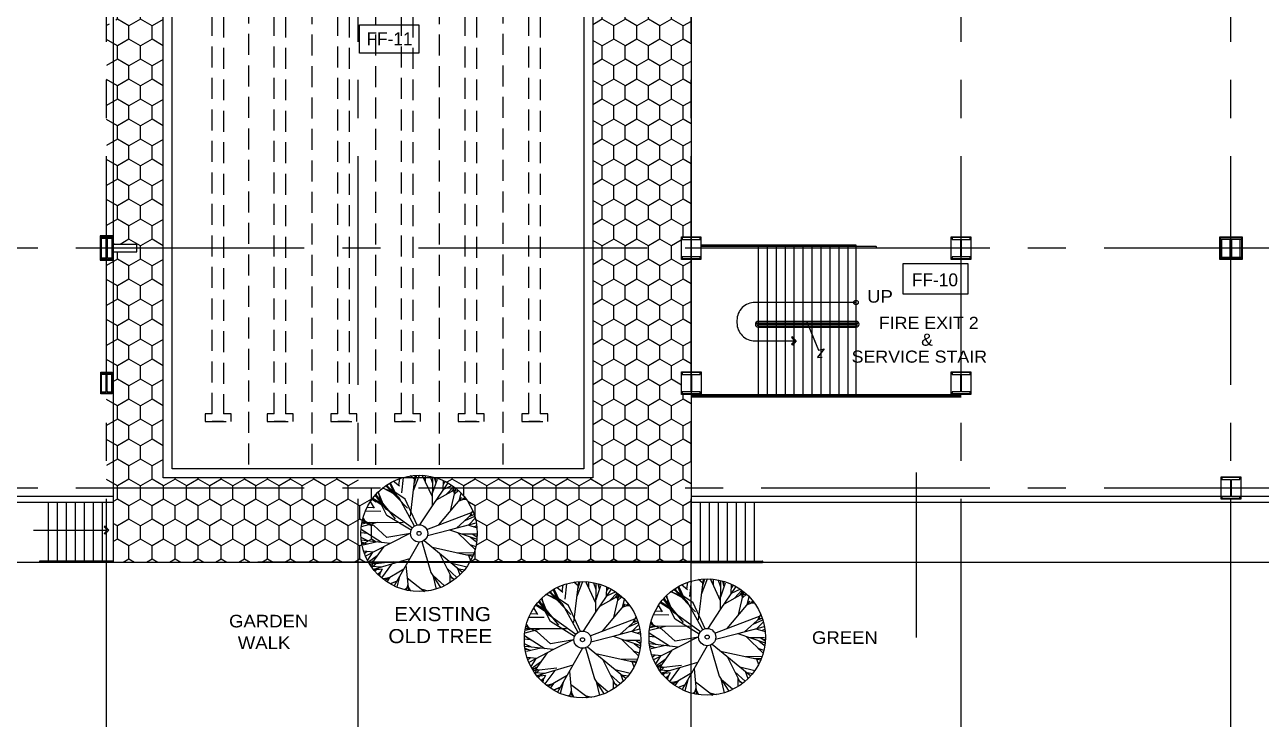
# Model space of a CAD drawing. Header units: millimetres. Extents: x 2148 to 2681, y 758 to 986.
# Drawn here: x 2310.84 to 2331.45, y 923.12 to 934.69 of the extents above; entities that cross this region are included whole.
import ezdxf

# ---------------------------------------------------------------- set-up
doc = ezdxf.new("R2010")
doc.units = ezdxf.units.MM
doc.linetypes.add('CENTER2', pattern=[28.575, 19.05, -3.175, 3.175, -3.175])
doc.linetypes.add('DASHED2', pattern=[0.375, 0.25, -0.125])
for name, color, linetype in [('cladding', 2, 'Continuous'), ('COL-EX', 2, 'Continuous'), ('COL-IN', 2, 'Continuous'), ('COLUMN', 7, 'Continuous'), ('D', 1, 'Continuous'), ('DR', 7, 'Continuous'), ('hacht', 8, 'Continuous'), ('HATCH', 8, 'Continuous'), ('S-COLS', 6, 'Continuous'), ('S_GRID LINES', 252, 'Continuous')]:
    doc.layers.add(name, color=color, linetype=linetype)
doc.styles.add('MMTX$0$ESMX$0$X-OPTA1D', font='x-opta1d')
pattern_1 = [(90, (-0.00158, 7e-13), (-0.1924741, 0.333375), [0.22225, -0.4445]), (210, (-0.00158, 7e-13), (-0.192474169, -0.33337496), [0.22225, -0.4445]), (150, (-0.00158, 7e-13), (-0.384948269, 4e-08), [-0.4445, 0.22225])]

# ---------------------------------------------------------------- blocks, each defined once
blk = doc.blocks.new('GF COLUMN')
at = {"layer": 'S-COLS', "ltscale": 0.5, "elevation": 0}
blk.add_lwpolyline([(44000, 15619), (43815, 15619), (43815, 15677), (43966, 15677, 0.414214), (43984, 15695), (43984, 16305, 0.414214), (43966, 16323), (43815, 16323), (43815, 16381), (44185, 16381), (44185, 16323), (44034, 16323, 0.414214), (44016, 16305), (44016, 15695, 0.414214), (44034, 15677), (44185, 15677), (44185, 15619), (44000, 15619)], format="xyb", dxfattribs=at)
at = {"layer": 'S-COLS', "ltscale": 0.5}
blk.add_lwpolyline([(44000, 11165), (43833, 11165), (43833, 11213), (43967, 11213, 0.414214), (43987, 11234), (43987, 11766, 0.414214), (43967, 11786), (43833, 11786), (43833, 11834), (44167, 11834), (44167, 11786), (44033, 11786, 0.414214), (44013, 11766), (44013, 11234, 0.414214), (44033, 11213), (44167, 11213), (44167, 11165), (44000, 11165)], format="xyb", dxfattribs=at)

msp = doc.modelspace()

# ---------------------------------------------------------------- hatches: boundary and pattern name
at = {"layer": 'hacht', "ltscale": 0.5}
h = msp.add_hatch(dxfattribs=at)
h.set_pattern_fill('HONEY', color=256, scale=0.07, angle=90, style=0)
h.set_pattern_definition(pattern_1)
h.paths.add_polyline_path([(2321.9462436, 938.7276861), (2321.9462548, 938.781811), (2321.7848891, 938.781811), (2321.7848891, 938.969311), (2320.3076914, 938.969311), (2320.3076914, 934.969311), (2321.7848891, 934.969311), (2321.7848891, 935.156811), (2321.9466782, 935.156811), (2321.9466782, 938.7276861)])
h.paths.add_polyline_path([(2321.9466782, 934.781811), (2321.7848891, 934.781811), (2321.7848891, 934.969311), (2320.3076914, 934.969311), (2320.3076914, 930.969311), (2321.7848891, 930.969311), (2321.7848891, 931.156811), (2321.9466782, 931.156811)])
h.paths.add_polyline_path([(2321.7877411, 928.906811), (2321.9466782, 928.906811), (2321.9466782, 930.781811), (2321.7848891, 930.781811), (2321.7848891, 930.969311), (2320.3076914, 930.969311), (2320.3076914, 927.1406196), (2317.6963938, 927.1406196, -0.0950615737), (2318.01935, 926.969311), (2321.9466782, 926.969311), (2321.9466782, 928.531811), (2321.7877411, 928.531811)])
h.paths.add_polyline_path([(2313.1459796, 930.969311), (2312.7045783, 930.969311), (2312.7045783, 930.9065485), (2312.3047879, 930.9065485), (2312.3047879, 930.766311), (2312.1999272, 930.766311), (2312.1999272, 928.8990336), (2312.2961519, 928.8990336), (2312.2961519, 928.5395156), (2312.1999272, 928.5395156), (2312.1999272, 926.969311), (2316.3973891, 926.969311), (2316.3973891, 927.1406196), (2313.1459796, 927.1406196)])
h.paths.add_polyline_path([(2313.1459796, 934.969311), (2312.7408104, 934.969311), (2312.7408104, 934.9065485), (2312.3559813, 934.9065485), (2312.3559813, 934.7033122), (2312.1999272, 934.7033122), (2312.1999272, 931.172311), (2312.3047879, 931.172311), (2312.3047879, 931.0320735), (2312.7045783, 931.0320735), (2312.7045783, 930.969311), (2313.1459796, 930.969311)])
h.paths.add_polyline_path([(2313.1459796, 938.969311), (2312.7025876, 938.969311), (2312.7025876, 938.9065485), (2312.3152972, 938.9065485), (2312.3152972, 938.7285285), (2312.1999272, 938.7285285), (2312.1999272, 935.2342802), (2312.3559813, 935.2342802), (2312.3559813, 935.0320735), (2312.7408104, 935.0320735), (2312.7408104, 934.969311), (2313.1459796, 934.969311)])
h = msp.add_hatch(dxfattribs=at)
h.set_pattern_fill('HONEY', color=256, scale=0.07, angle=90, style=0)
h.set_pattern_definition(pattern_1)
h.paths.add_polyline_path([(2321.1973891, 926.969311), (2318.0235327, 926.969311), (2318.0228699, 926.9664669, -0.2259507179), (2318.3815355, 926.2133063, -0.1318232747), (2318.2512392, 925.7276861), (2321.1973891, 925.7276861)])
h.paths.add_polyline_path([(2312.3134948, 926.969311), (2312.3134948, 925.7276861), (2316.5599978, 925.7276861), (2316.6973891, 925.8282168), (2316.6973891, 926.3044806), (2316.6548599, 926.3429052), (2316.5603627, 926.3884915), (2316.5340645, 926.3833876), (2316.5178701, 926.4089903), (2316.5513773, 926.3928261), (2316.6973891, 926.3926455), (2316.6973891, 926.969311)])
h = msp.add_hatch(dxfattribs=at)
h.set_pattern_fill('HONEY', color=256, scale=0.07, angle=90, style=0)
h.set_pattern_definition(pattern_1)
h.paths.add_polyline_path([(2321.9466782, 926.969311), (2321.1957223, 926.969311), (2321.1957223, 925.7276861), (2321.9466782, 925.7276861)])

# ---------------------------------------------------------------- linework, layer by layer
at = {"ltscale": 0.5}
for p, q in [((2325.0345744, 930.994311, 0), (2322.1114709, 930.994311, 0)), ((2325.0345744, 930.969311, 0), (2322.1114709, 930.969311, 0))]:
    msp.add_line(p, q, dxfattribs=at)
at = {"ltscale": 0.05}
for p, q in [((2326.4489709, 928.9655104, 0), (2326.4489709, 930.729311)), ((2321.9489709, 928.5296274, 0), (2326.4489709, 928.5296274, 0)), ((2321.9489709, 928.5046274, 0), (2326.4489709, 928.5046274, 0)), ((2321.9489709, 928.4921274, 0), (2326.4489709, 928.4921274, 0))]:
    msp.add_line(p, q, dxfattribs=at)
at = {"ltscale": 0.5, "elevation": 0}
for points in [[(2316.4172078, 934.6909333), (2317.4095826, 934.6909333), (2317.4095826, 934.2211983), (2316.4172078, 934.2211983)], [(2325.4812594, 930.7149415), (2326.56385, 930.7149415), (2326.56385, 930.2025033), (2325.4812594, 930.2025033)]]:
    msp.add_lwpolyline(points, close=True, dxfattribs=at)
at = {"ltscale": 0.5}
msp.add_arc((2325.0284897, 930.9824148, 0), 0.013362, 281.28127818, 62.91122443, dxfattribs=at)
at = {"layer": 'cladding', "elevation": 0}
for points in [[(2321.7864709, 931.156811), (2322.1114709, 931.156811), (2322.1114709, 930.781811), (2321.7864709, 930.781811)], [(2326.2864709, 931.156811), (2326.6114709, 931.156811), (2326.6114709, 930.781811), (2326.2864709, 930.781811)], [(2330.7614709, 931.156811), (2331.1364709, 931.156811), (2331.1364709, 930.781811), (2330.7614709, 930.781811)], [(2312.7061601, 931.0320735), (2312.3063697, 931.0320735), (2312.3063697, 930.9065485), (2312.7061601, 930.9065485)], [(2321.7893229, 928.906811), (2322.1143229, 928.906811), (2322.1143229, 928.531811), (2321.7893229, 928.531811)], [(2326.2864709, 928.906811), (2326.6114709, 928.906811), (2326.6114709, 928.531811), (2326.2864709, 928.531811)], [(2330.7864709, 927.156811), (2331.1114709, 927.156811), (2331.1114709, 926.781811), (2330.7864709, 926.781811)]]:
    msp.add_lwpolyline(points, close=True, dxfattribs=at)
at = {"layer": 'COL-EX', "elevation": 0}
for points in [[(2321.9564709, 931.114311), (2322.0989709, 931.114311), (2322.0989709, 931.144311), (2321.7989709, 931.144311), (2321.7989709, 931.114311), (2321.9414709, 931.114311), (2321.9414709, 930.824311), (2321.7989709, 930.824311), (2321.7989709, 930.794311), (2322.0989709, 930.794311), (2322.0989709, 930.824311), (2321.9564709, 930.824311)], [(2326.4564709, 931.114311), (2326.5989709, 931.114311), (2326.5989709, 931.144311), (2326.2989709, 931.144311), (2326.2989709, 931.114311), (2326.4414709, 931.114311), (2326.4414709, 930.824311), (2326.2989709, 930.824311), (2326.2989709, 930.794311), (2326.5989709, 930.794311), (2326.5989709, 930.824311), (2326.4564709, 930.824311)], [(2321.9593229, 928.864311), (2322.1018229, 928.864311), (2322.1018229, 928.894311), (2321.8018229, 928.894311), (2321.8018229, 928.864311), (2321.9443229, 928.864311), (2321.9443229, 928.574311), (2321.8018229, 928.574311), (2321.8018229, 928.544311), (2322.1018229, 928.544311), (2322.1018229, 928.574311), (2321.9593229, 928.574311)], [(2326.4564709, 928.864311), (2326.5989709, 928.864311), (2326.5989709, 928.894311), (2326.2989709, 928.894311), (2326.2989709, 928.864311), (2326.4414709, 928.864311), (2326.4414709, 928.574311), (2326.2989709, 928.574311), (2326.2989709, 928.544311), (2326.5989709, 928.544311), (2326.5989709, 928.574311), (2326.4564709, 928.574311)], [(2330.9564709, 927.114311), (2331.0989709, 927.114311), (2331.0989709, 927.144311), (2330.7989709, 927.144311), (2330.7989709, 927.114311), (2330.9414709, 927.114311), (2330.9414709, 926.824311), (2330.7989709, 926.824311), (2330.7989709, 926.794311), (2331.0989709, 926.794311), (2331.0989709, 926.824311), (2330.9564709, 926.824311)]]:
    msp.add_lwpolyline(points, close=True, dxfattribs=at)
at = {"layer": 'COL-IN'}
for p, q in [((2330.7739709, 931.144311), (2331.1239709, 931.144311)), ((2330.7739709, 930.794311), (2330.7739709, 931.144311)), ((2330.7739709, 931.119311), (2331.1239709, 931.119311)), ((2330.7989709, 930.819311), (2330.7989709, 931.119311)), ((2330.9364709, 930.819311), (2330.9364709, 931.119311)), ((2330.9614709, 930.819311), (2330.9614709, 931.119311)), ((2331.0989709, 931.119311), (2331.0989709, 930.819311)), ((2331.1239709, 931.144311), (2331.1239709, 930.794311)), ((2330.7739709, 930.819311), (2331.1239709, 930.819311)), ((2331.1239709, 930.794311), (2330.7739709, 930.794311))]:
    msp.add_line(p, q, dxfattribs=at)
at = {"layer": 'COLUMN', "color": 4, "lineweight": -3, "ltscale": 0.05, "elevation": 0}
for points in [[(2312.3063697, 931.172311), (2312.0966482, 931.172311), (2312.0966482, 930.766311), (2312.3063697, 930.766311)], [(2312.1052842, 928.8990336), (2312.2977337, 928.8990336), (2312.2977337, 928.5395156), (2312.1052842, 928.5395156)]]:
    msp.add_lwpolyline(points, close=True, dxfattribs=at)
at = {"layer": 'COLUMN', "color": 2, "lineweight": -3, "ltscale": 0.05, "elevation": 0}
for points in [[(2312.2938697, 931.159811), (2312.1091482, 931.159811), (2312.1091482, 930.778811), (2312.2938697, 930.778811)], [(2312.1177842, 928.8865336), (2312.2852337, 928.8865336), (2312.2852337, 928.5520156), (2312.1177842, 928.5520156)]]:
    msp.add_lwpolyline(points, close=True, dxfattribs=at)
at = {"layer": 'D', "color": 8, "ltscale": 0.5}
for p, q in [((2317.340772, 927.1118172), (2317.2666199, 927.1723108)), ((2317.2676716, 926.500803), (2317.3490861, 927.1813107)), ((2317.3186028, 926.9265145), (2317.4174421, 927.1834086)), ((2317.3343071, 927.0577798), (2317.3745848, 927.1826577)), ((2317.6369653, 926.8204465), (2317.4662352, 927.1819573)), ((2317.5177624, 927.0728514), (2317.5177845, 927.1777437)), ((2316.9422149, 926.9197187), (2316.8020351, 926.966854)), ((2317.0414467, 926.8469101), (2316.8102839, 926.9734679)), ((2316.8102839, 926.9734679), (2316.9949052, 926.8723908)), ((2317.0793645, 926.8091631), (2316.8702232, 927.0173625)), ((2316.9064539, 926.9565178), (2316.8816502, 927.0249592)), ((2317.2184685, 926.635446), (2316.881823, 926.9818637)), ((2317.0175892, 926.8421565), (2316.9253677, 927.0519529)), ((2317.0414467, 926.8469101), (2316.937379, 927.0588229)), ((2317.0848617, 927.0010576), (2316.9830896, 927.0829563)), ((2317.0733856, 927.0102927), (2317.0927046, 927.1290169)), ((2317.1246788, 926.892099), (2317.1506694, 927.1472754)), ((2317.5177624, 927.0728514), (2317.4790271, 927.1548712)), ((2317.6390985, 927.044831), (2317.6013466, 927.1545283)), ((2317.6355765, 926.6743593), (2317.6401596, 927.1564494)), ((2317.6355765, 926.6743593), (2317.8963671, 927.0544241)), ((2317.6375705, 926.8841092), (2317.7190326, 927.1171779)), ((2317.6958268, 927.0507846), (2317.6723661, 927.1481057)), ((2317.6840965, 927.0994452), (2317.6968028, 927.1409792)), ((2317.8137199, 926.9339777), (2317.8188449, 927.0944488)), ((2317.8169985, 927.0366345), (2317.8553884, 927.0766805)), ((2317.826759, 926.9529803), (2317.9603751, 927.0142457)), ((2317.8706477, 926.8648845), (2317.9903799, 926.9928936)), ((2317.9353444, 926.5840644), (2318.0244517, 926.9664669)), ((2317.9646719, 926.9174011), (2318.011321, 926.9769397)), ((2318.0017856, 926.8691956), (2317.983135, 926.9982075)), ((2316.8285748, 926.6582228), (2316.6306838, 926.7869717)), ((2316.8361574, 926.6813374), (2316.6389457, 926.7980718)), ((2316.735961, 926.8053949), (2316.6709912, 926.8382335)), ((2316.8614981, 926.6160488), (2316.6799045, 926.8486661)), ((2317.0172645, 926.457101), (2316.7137545, 926.8328896)), ((2316.8285748, 926.6582228), (2316.7306756, 926.902904)), ((2316.7306756, 926.902904), (2316.8088641, 926.7074861)), ((2316.7682021, 926.7654757), (2316.7382317, 926.9102994)), ((2317.3381305, 926.33576), (2317.0793645, 926.8091631)), ((2317.7014718, 926.7703923), (2318.0042971, 926.9395336)), ((2317.7440441, 926.3562308), (2318.1266446, 926.811898)), ((2317.9646719, 926.9174011), (2318.0652821, 926.9313959)), ((2318.0017856, 926.8691956), (2318.0699903, 926.9270909)), ((2318.0792433, 926.7554443), (2318.1116055, 926.886415)), ((2318.0792433, 926.7554443), (2318.1877694, 926.7971369)), ((2318.1335064, 926.7762906), (2318.1732427, 926.815931)), ((2318.1530799, 926.7838102), (2318.1977947, 926.7835897)), ((2316.7737231, 926.5810159), (2316.5172719, 926.585839)), ((2316.6625399, 926.6461237), (2316.5423552, 926.6411935)), ((2316.6703309, 926.6336222), (2316.6012388, 926.744488)), ((2317.3004226, 926.3023362), (2316.8614981, 926.6160488)), ((2317.4269859, 926.3561545), (2317.6355765, 926.6743593)), ((2318.2596906, 926.5017663), (2318.3060976, 926.5921249)), ((2316.716282, 926.3926241), (2316.4493822, 926.3253313)), ((2316.5840807, 926.3927876), (2316.4552714, 926.3677887)), ((2317.1450289, 926.392094), (2316.4596689, 926.3929414)), ((2316.5296579, 926.3928549), (2316.4785012, 926.4737314)), ((2317.9216754, 926.2712911), (2318.3665034, 926.3920765)), ((2318.0340724, 926.3018106), (2318.2936579, 926.53187)), ((2318.179092, 926.4303352), (2318.3394377, 926.5011263)), ((2318.2255329, 926.3537984), (2318.3787085, 926.3056895)), ((2318.2477735, 926.3598374), (2318.3496942, 926.4657567)), ((2318.2596906, 926.5017663), (2318.3312867, 926.5261586)), ((2318.3235226, 926.3230221), (2318.3739926, 926.3460492)), ((2316.5471, 926.2124672), (2316.4429633, 926.2250343)), ((2316.7833739, 926.0638328), (2316.444967, 926.2767167)), ((2316.5603553, 926.0886453), (2316.4559818, 926.1392899)), ((2316.5471, 926.2124672), (2316.470322, 926.2607665)), ((2317.2695112, 926.2165707), (2316.9285718, 926.0476784)), ((2317.9216754, 926.2712911), (2318.3782805, 926.1165538)), ((2318.06004, 926.2244013), (2318.3449743, 925.943953)), ((2318.1203372, 926.2039673), (2318.367232, 926.2039673)), ((2318.2725627, 926.1523802), (2318.3636608, 926.0805482)), ((2318.2969002, 926.2039673), (2318.3810305, 926.1497097)), ((2318.3389653, 926.1768385), (2318.3823658, 926.1751293)), ((2316.9285718, 926.0476784), (2316.4494163, 926.1009881)), ((2316.5476363, 926.0330415), (2316.4538344, 926.068013)), ((2316.5007353, 926.0505272), (2316.4579765, 926.0428977)), ((2316.7200987, 926.0708726), (2316.4789378, 926.0179719)), ((2316.9285718, 926.0476784), (2316.5199545, 925.8343876)), ((2316.8253244, 925.9937851), (2316.621061, 925.7134488)), ((2317.4599029, 926.0776536), (2317.611226, 925.5598007)), ((2317.6364495, 925.9812533), (2318.305711, 925.8335776)), ((2318.2589796, 926.0285937), (2318.3236257, 925.9649654)), ((2318.2589796, 926.0285937), (2318.3580051, 925.9940058)), ((2312.3150766, 925.7526861), (2311.0923284, 925.7526861)), ((2312.3150766, 925.7401861), (2311.0923284, 925.7401861)), ((2312.3150766, 925.7276861), (2311.0923284, 925.7276861)), ((2316.6494495, 925.9019816), (2316.4895233, 925.9161532)), ((2316.5471413, 925.9110475), (2316.5027772, 925.8777413)), ((2316.6290194, 925.8913175), (2316.5521603, 925.7660201)), ((2316.691192, 925.7075003), (2316.5653511, 925.7414999)), ((2316.7112109, 925.8371729), (2316.5697571, 925.7336696)), ((2316.6477892, 925.7501313), (2316.5830823, 925.710965)), ((2316.9822363, 925.7392402), (2316.5919034, 925.6966723)), ((2316.6477892, 925.7501313), (2316.6218206, 925.651928)), ((2317.747318, 925.8903806), (2317.9632613, 925.4582882)), ((2318.0551256, 925.8888704), (2318.3302452, 925.8974135)), ((2318.1842216, 925.8603848), (2318.3153957, 925.8572039)), ((2318.237366, 925.8486582), (2318.2700057, 925.758699)), ((2321.9489709, 925.7526861), (2323.1373794, 925.7526861)), ((2321.9489709, 925.7401861), (2323.1373794, 925.7401861)), ((2321.9489709, 925.7276861), (2323.1373794, 925.7276861)), ((2316.691192, 925.7075003), (2316.6255294, 925.6467371)), ((2316.7948247, 925.6169502), (2316.6609166, 925.6005408)), ((2316.7676165, 925.5655813), (2316.7234935, 925.5308898)), ((2316.7948247, 925.6169502), (2316.7404084, 925.5142125)), ((2316.7578021, 925.5470518), (2316.7526544, 925.5026337)), ((2317.611226, 925.5598007), (2317.7709006, 925.3116252)), ((2317.8761733, 925.6325473), (2318.043793, 925.4762686)), ((2317.9245226, 925.5358026), (2317.9227665, 925.3879208)), ((2317.9586529, 925.7171615), (2318.2081148, 925.6575021)), ((2318.0483722, 925.6436237), (2318.0921053, 925.5205287)), ((2318.0533037, 925.6297432), (2318.1717536, 925.6088077)), ((2317.025012, 925.4073612), (2316.9297369, 925.3721343)), ((2317.6401754, 925.5148059), (2317.8388529, 925.3416575)), ((2317.6401754, 925.5148059), (2317.696421, 925.2855167)), ((2317.8388529, 925.3416575), (2317.6801764, 925.4799448)), ((2317.9474617, 925.4899025), (2318.0038865, 925.4439058)), ((2319.7982655, 925.238025), (2319.8175845, 925.3567493)), ((2319.8495587, 925.1198313), (2319.8755493, 925.3750077)), ((2320.0656519, 925.3395495), (2319.9914998, 925.4000431)), ((2319.9925514, 924.7285353), (2320.073966, 925.4090431)), ((2320.0434827, 925.1542468), (2320.142322, 925.4111409)), ((2320.059187, 925.2855121), (2320.0994647, 925.41039)), ((2320.3618451, 925.0481788), (2320.191115, 925.4096896)), ((2320.2426423, 925.3005838), (2320.2039069, 925.3826035)), ((2320.2426423, 925.3005838), (2320.2426644, 925.405476)), ((2320.3639783, 925.2725633), (2320.3262265, 925.3822606)), ((2320.3604563, 924.9020916), (2320.3650395, 925.3841817)), ((2320.3624504, 925.1118415), (2320.4439124, 925.3449102)), ((2320.4207067, 925.2785169), (2320.397246, 925.375838)), ((2320.4089763, 925.3271775), (2320.4216826, 925.3687115)), ((2320.5385998, 925.1617101), (2320.5437248, 925.3221811)), ((2321.8212219, 925.1136854), (2321.7290004, 925.3234819)), ((2321.8450795, 925.1184391), (2321.7410118, 925.3303518)), ((2321.8884944, 925.2725866), (2321.7867223, 925.3544852)), ((2321.8770184, 925.2818217), (2321.8963374, 925.4005459)), ((2321.9283116, 925.163628), (2321.9543022, 925.4188044)), ((2322.1444048, 925.3833462), (2322.0702526, 925.4438398)), ((2322.0713043, 924.772332), (2322.1527188, 925.4528397)), ((2322.1222355, 925.1980435), (2322.2210749, 925.4549376)), ((2322.1379399, 925.3293088), (2322.1782176, 925.4541866)), ((2322.440598, 925.0919755), (2322.2698679, 925.4534862)), ((2322.3213952, 925.3443804), (2322.2826598, 925.4264002)), ((2322.3213952, 925.3443804), (2322.3214173, 925.4492726)), ((2322.4427312, 925.31636), (2322.4049794, 925.4260573)), ((2322.4392092, 924.9458883), (2322.4437924, 925.4279784)), ((2322.4392092, 924.9458883), (2322.6999998, 925.3259531)), ((2322.4412033, 925.1556381), (2322.5226653, 925.3887068)), ((2322.4994596, 925.3223135), (2322.4759989, 925.4196347)), ((2322.4877292, 925.3709741), (2322.5004355, 925.4125081)), ((2322.6173526, 925.2055067), (2322.6224776, 925.3659777)), ((2322.6206312, 925.3081634), (2322.6590212, 925.3482094)), ((2317.4826524, 925.2556312), (2317.4733274, 925.2450711)), ((2317.4819338, 925.2655133), (2317.4833711, 925.2457492)), ((2317.4826524, 925.2556312), (2317.490678, 925.2463083)), ((2319.5534546, 924.8859551), (2319.4555554, 925.1306363)), ((2319.4555554, 925.1306363), (2319.5337439, 924.9352184)), ((2319.493082, 924.993208), (2319.4631116, 925.1380317)), ((2319.6670948, 925.147451), (2319.5269149, 925.1945863)), ((2319.7663266, 925.0746425), (2319.5351638, 925.2012002)), ((2319.5351638, 925.2012002), (2319.7197851, 925.1001232)), ((2319.8042444, 925.0368954), (2319.5951031, 925.2450948)), ((2319.6313337, 925.1842502), (2319.60653, 925.2526915)), ((2319.9433483, 924.8631783), (2319.6067029, 925.209596)), ((2319.742469, 925.0698888), (2319.6502475, 925.2796853)), ((2319.7663266, 925.0746425), (2319.6622589, 925.2865552)), ((2319.8097416, 925.2287899), (2319.7079695, 925.3106886)), ((2320.3604563, 924.9020916), (2320.6212469, 925.2821564)), ((2320.4263516, 924.9981246), (2320.7291769, 925.1672659)), ((2320.5418783, 925.2643668), (2320.5802683, 925.3044128)), ((2320.5516388, 925.1807126), (2320.685255, 925.2419781)), ((2320.5955275, 925.0926168), (2320.7152597, 925.2206259)), ((2320.6602242, 924.8117967), (2320.7493316, 925.1941992)), ((2320.6895517, 925.1451335), (2320.7362009, 925.204672)), ((2320.6895517, 925.1451335), (2320.7901619, 925.1591282)), ((2320.7266655, 925.0969279), (2320.7080148, 925.2259398)), ((2320.7266655, 925.0969279), (2320.7948701, 925.1548232)), ((2320.8041232, 924.9831766), (2320.8364854, 925.1141473)), ((2321.5395937, 925.0769238), (2321.474624, 925.1097624)), ((2321.6651308, 924.8875777), (2321.4835372, 925.1201951)), ((2321.6322075, 924.9297518), (2321.5343083, 925.1744329)), ((2321.5343083, 925.1744329), (2321.6124968, 924.979015)), ((2321.5718349, 925.0370047), (2321.5418644, 925.1818284)), ((2321.7458477, 925.1912476), (2321.6056678, 925.238383)), ((2321.8450795, 925.1184391), (2321.6139167, 925.2449969)), ((2321.6139167, 925.2449969), (2321.7985379, 925.1439198)), ((2321.8829973, 925.0806921), (2321.673856, 925.2888914)), ((2321.7100866, 925.2280468), (2321.6852829, 925.2964882)), ((2322.0221012, 924.9069749), (2321.6854558, 925.2533926)), ((2322.5051045, 925.0419212), (2322.8079298, 925.2110626)), ((2322.6303917, 925.2245092), (2322.7640079, 925.2857747)), ((2322.6742804, 925.1364134), (2322.7940126, 925.2644225)), ((2322.7389771, 924.8555934), (2322.8280845, 925.2379959)), ((2322.7683046, 925.1889301), (2322.8149538, 925.2484686)), ((2322.7683046, 925.1889301), (2322.8689148, 925.2029248)), ((2322.8054183, 925.1407246), (2322.7867677, 925.2697364)), ((2322.8054183, 925.1407246), (2322.873623, 925.1986198)), ((2322.8828761, 925.0269732), (2322.9152382, 925.157944)), ((2319.3952108, 924.8613545), (2319.3261186, 924.9722203)), ((2319.5534546, 924.8859551), (2319.3555637, 925.014704)), ((2319.5610373, 924.9090697), (2319.3638255, 925.0258041)), ((2319.4608408, 925.0331272), (2319.3958711, 925.0659658)), ((2319.5863779, 924.8437811), (2319.4047843, 925.0763984)), ((2319.7421444, 924.6848334), (2319.4386343, 925.0606219)), ((2320.0630103, 924.5634923), (2319.8042444, 925.0368954)), ((2320.1518658, 924.5838869), (2320.3604563, 924.9020916)), ((2320.468924, 924.5839632), (2320.8515245, 925.0396303)), ((2320.8041232, 924.9831766), (2320.9126492, 925.0248692)), ((2320.8583862, 925.0040229), (2320.8981226, 925.0436634)), ((2320.8779597, 925.0115425), (2320.9226745, 925.011322)), ((2321.4661726, 924.9176527), (2321.345988, 924.9127224)), ((2321.4739637, 924.9051512), (2321.4048715, 925.016017)), ((2321.6322075, 924.9297518), (2321.4343166, 925.0585007)), ((2321.6397902, 924.9528663), (2321.4425784, 925.0696007)), ((2321.8208972, 924.72863), (2321.5173872, 925.1044186)), ((2322.1417632, 924.607289), (2321.8829973, 925.0806921)), ((2322.2306186, 924.6276835), (2322.4392092, 924.9458883)), ((2322.5476769, 924.6277598), (2322.9302774, 925.083427)), ((2322.8828761, 925.0269732), (2322.9914021, 925.0686658)), ((2322.9371391, 925.0478195), (2322.9768755, 925.08746)), ((2322.9567126, 925.0553391), (2323.0014274, 925.0551186)), ((2319.2545378, 924.6205872), (2319.2033811, 924.7014637)), ((2319.498603, 924.8087482), (2319.2421517, 924.8135713)), ((2319.3874198, 924.8738561), (2319.2672351, 924.8689258)), ((2320.0253024, 924.5300685), (2319.5863779, 924.8437811)), ((2320.7589523, 924.5295429), (2321.0185377, 924.7596024)), ((2320.9039718, 924.6580675), (2321.0643176, 924.7288586)), ((2320.9845705, 924.7294987), (2321.0309775, 924.8198572)), ((2320.9845705, 924.7294987), (2321.0561666, 924.753891)), ((2321.3332907, 924.6643838), (2321.282134, 924.7452603)), ((2321.5773559, 924.8525448), (2321.3209046, 924.857368)), ((2322.1040553, 924.5738651), (2321.6651308, 924.8875777)), ((2322.8377051, 924.5733395), (2323.0972906, 924.803399)), ((2322.9827247, 924.7018642), (2323.1430705, 924.7726552)), ((2323.0514062, 924.6313664), (2323.153327, 924.7372857)), ((2323.0633234, 924.7732953), (2323.1097304, 924.8636538)), ((2323.0633234, 924.7732953), (2323.1349195, 924.7976876)), ((2319.5082537, 924.2915651), (2319.1698468, 924.5044491)), ((2319.4411618, 924.6203564), (2319.1742621, 924.5530636)), ((2319.3089605, 924.6205199), (2319.1801512, 924.595521)), ((2319.8699088, 924.6198263), (2319.1845488, 924.6206737)), ((2319.2719798, 924.4401995), (2319.1952018, 924.4884988)), ((2320.6465553, 924.4990234), (2321.0913832, 924.6198088)), ((2320.6465553, 924.4990234), (2321.1031604, 924.3442861)), ((2320.9504128, 924.5815307), (2321.1035884, 924.5334219)), ((2320.9726533, 924.5875697), (2321.0745741, 924.6934891)), ((2321.0484024, 924.5507545), (2321.0988725, 924.5737815)), ((2321.3507327, 924.4839962), (2321.246596, 924.4965632)), ((2321.5870066, 924.3353617), (2321.2485997, 924.5482457)), ((2321.5199147, 924.6641531), (2321.2530149, 924.5968602)), ((2321.3877134, 924.6643165), (2321.2589041, 924.6393176)), ((2321.9486617, 924.6636229), (2321.2633016, 924.6644704)), ((2321.3507327, 924.4839962), (2321.2739547, 924.5322954)), ((2322.7253082, 924.5428201), (2323.1701361, 924.6636054)), ((2322.7253082, 924.5428201), (2323.1819133, 924.3880828)), ((2322.8636727, 924.4959302), (2323.148607, 924.2154819)), ((2323.0291657, 924.6253273), (2323.1823412, 924.5772185)), ((2323.1271553, 924.5945511), (2323.1776254, 924.6175782)), ((2319.2719798, 924.4401995), (2319.1678431, 924.4527666)), ((2319.6534516, 924.2754107), (2319.1742962, 924.3287204)), ((2319.2725161, 924.2607738), (2319.1787142, 924.2957453)), ((2319.2852351, 924.3163776), (2319.1808617, 924.3670222)), ((2319.4449786, 924.2986049), (2319.2038177, 924.2457042)), ((2319.994391, 924.4443031), (2319.6534516, 924.2754107)), ((2320.1847828, 924.3053859), (2320.3361059, 923.787533)), ((2320.7849198, 924.4521336), (2321.0698541, 924.1716853)), ((2320.845217, 924.4316997), (2321.0921119, 924.4316997)), ((2320.9974425, 924.3801125), (2321.0885407, 924.3082806)), ((2321.02178, 924.4316997), (2321.1059104, 924.377442)), ((2321.0638452, 924.4045708), (2321.1072457, 924.4028616)), ((2321.7322045, 924.3192073), (2321.2530491, 924.372517)), ((2321.351269, 924.3045705), (2321.2574671, 924.3395419)), ((2321.363988, 924.3601742), (2321.2596146, 924.4108189)), ((2321.3043681, 924.3220562), (2321.2616093, 924.3144266)), ((2321.5237315, 924.3424015), (2321.2825705, 924.2895009)), ((2321.7322045, 924.3192073), (2321.3235873, 924.1059166)), ((2322.0731439, 924.4880997), (2321.7322045, 924.3192073)), ((2322.2635357, 924.3491825), (2322.4148588, 923.8313297)), ((2322.9239699, 924.4754963), (2323.1708648, 924.4754963)), ((2323.0626123, 924.3001227), (2323.1272584, 924.2364944)), ((2323.0626123, 924.3001227), (2323.1616378, 924.2655348)), ((2323.0761954, 924.4239091), (2323.1672936, 924.3520772)), ((2323.1005329, 924.4754963), (2323.1846632, 924.4212387)), ((2323.1425981, 924.4483675), (2323.1859986, 924.4466582)), ((2319.2256152, 924.2782596), (2319.1828564, 924.27063)), ((2319.3743293, 924.1297139), (2319.2144031, 924.1438855)), ((2319.2720212, 924.1387798), (2319.2276571, 924.1054736)), ((2319.6534516, 924.2754107), (2319.2448344, 924.0621199)), ((2319.3538992, 924.1190498), (2319.2770402, 923.9937524)), ((2319.5502042, 924.2215174), (2319.3459408, 923.9411811)), ((2320.3613293, 924.2089856), (2321.0305909, 924.0613099)), ((2320.4721979, 924.118113), (2320.6881412, 923.6860205)), ((2320.7800054, 924.1166027), (2321.0551251, 924.1251458)), ((2320.9091014, 924.0881171), (2321.0402756, 924.0849363)), ((2320.9622458, 924.0763906), (2320.9948855, 923.9864313)), ((2320.9838594, 924.256326), (2321.0485055, 924.1926978)), ((2320.9838594, 924.256326), (2321.082885, 924.2217381)), ((2321.4530822, 924.1735106), (2321.293156, 924.1876821)), ((2321.350774, 924.1825764), (2321.30641, 924.1492702)), ((2321.4326521, 924.1628464), (2321.3557931, 924.0375491)), ((2321.5148437, 924.1087019), (2321.3733898, 924.0051985)), ((2321.6289571, 924.2653141), (2321.4246937, 923.9849778)), ((2322.4400822, 924.2527822), (2323.1093438, 924.1051065)), ((2322.5509508, 924.1619096), (2322.7668941, 923.7298171)), ((2322.8587583, 924.1603994), (2323.133878, 924.1689424)), ((2322.9878543, 924.1319138), (2323.1190285, 924.1287329)), ((2323.0409987, 924.1201872), (2323.0736384, 924.030228)), ((2319.4160718, 923.9352326), (2319.2902309, 923.9692322)), ((2319.4360908, 924.0649052), (2319.2946369, 923.9614019)), ((2319.3726691, 923.9778636), (2319.3079621, 923.9386974)), ((2319.7071162, 923.9669725), (2319.3167833, 923.9244046)), ((2319.3726691, 923.9778636), (2319.3467004, 923.8796603)), ((2319.4160718, 923.9352326), (2319.3504093, 923.8744695)), ((2320.6835328, 923.9448938), (2320.9329947, 923.8852344)), ((2320.7732521, 923.871356), (2320.8169851, 923.748261)), ((2321.4948247, 923.9790292), (2321.3689838, 924.0130289)), ((2321.451422, 924.0216603), (2321.386715, 923.982494)), ((2321.785869, 924.0107692), (2321.3955362, 923.9682013)), ((2321.451422, 924.0216603), (2321.4254533, 923.9234569)), ((2321.4948247, 923.9790292), (2321.4291621, 923.9182661)), ((2321.5984574, 923.8884791), (2321.4645494, 923.8720698)), ((2321.5984574, 923.8884791), (2321.5440411, 923.7857414)), ((2322.679806, 923.9040762), (2322.8474257, 923.7477976)), ((2322.7622856, 923.9886905), (2323.0117476, 923.9290311)), ((2322.852005, 923.9151526), (2322.895738, 923.7920576)), ((2322.8569364, 923.9012721), (2322.9753863, 923.8803366)), ((2319.5197046, 923.8446825), (2319.3857965, 923.8282732)), ((2319.4924964, 923.7933136), (2319.4483734, 923.7586221)), ((2319.5197046, 923.8446825), (2319.4652882, 923.7419448)), ((2319.482682, 923.7747841), (2319.4775343, 923.7303661)), ((2320.3361059, 923.787533), (2320.4957805, 923.5393575)), ((2320.3650553, 923.7425382), (2320.5637327, 923.5693898)), ((2320.3650553, 923.7425382), (2320.4213008, 923.513249)), ((2320.5637327, 923.5693898), (2320.4050563, 923.7076771)), ((2320.6010532, 923.8602796), (2320.7686728, 923.7040009)), ((2320.6494024, 923.763535), (2320.6476463, 923.6156531)), ((2320.6723416, 923.7176348), (2320.7287663, 923.6716381)), ((2320.7781836, 923.8574755), (2320.8966334, 923.83654)), ((2321.5712493, 923.8371103), (2321.5271262, 923.8024187)), ((2321.5614349, 923.8185807), (2321.5562871, 923.7741627)), ((2321.8286447, 923.6788901), (2321.7333696, 923.6436633)), ((2322.4148588, 923.8313297), (2322.5745333, 923.5831541)), ((2322.4438081, 923.7863349), (2322.6424856, 923.6131864)), ((2322.4438081, 923.7863349), (2322.5000537, 923.5570457)), ((2322.6424856, 923.6131864), (2322.4838092, 923.7514738)), ((2322.7281553, 923.8073316), (2322.7263992, 923.6594497)), ((2322.7510945, 923.7614314), (2322.8075192, 923.7154348)), ((2319.7498918, 923.6350935), (2319.6546168, 923.5998666)), ((2320.2075323, 923.4833635), (2320.1982072, 923.4728034)), ((2320.2068136, 923.4932456), (2320.208251, 923.4734815)), ((2320.2075323, 923.4833635), (2320.2155579, 923.4740406)), ((2322.2862852, 923.5271602), (2322.2769601, 923.5166001)), ((2322.2855665, 923.5370422), (2322.2870039, 923.5172781)), ((2322.2862852, 923.5271602), (2322.2943108, 923.5178373))]:
    msp.add_line(p, q, dxfattribs=at)
at = {"layer": 'D', "ltscale": 0.5}
for p, q in [((2317.5524665, 926.1793722), (2317.9216754, 926.2712911)), ((2320.2773464, 924.4071045), (2320.6465553, 924.4990234)), ((2322.3560993, 924.4509011), (2322.7253082, 924.5428201))]:
    msp.add_line(p, q, dxfattribs=at)
at = {"layer": 'D', "ltscale": 0.5, "elevation": 0}
msp.add_lwpolyline([(2313.1475614, 927.1406196), (2313.1475614, 939.9396806), (2320.3092732, 939.9396806), (2320.3092732, 927.1406196)], close=True, dxfattribs=at)
msp.add_lwpolyline([(2315.2291964, 939.7896806), (2320.1592732, 939.7896806), (2320.1592732, 927.2906196), (2313.2975614, 927.2906196), (2313.2975614, 939.7896806), (2315.1919382, 939.7896806)], dxfattribs=at)
at = {"layer": 'D', "color": 8, "ltscale": 0.5}
for points in [[(2317.3780359, 926.3525121), (2317.1785094, 926.7824372), (2316.8513076, 927.0042642)], [(2317.2790022, 926.2647298), (2316.8761316, 926.514413), (2316.6951783, 926.865873)], [(2317.5406812, 926.2788795), (2318.3139673, 926.5730074)], [(2317.2694741, 926.2133063), (2316.8775519, 926.1431353), (2316.6564417, 926.3429052), (2316.468256, 926.4336876)], [(2317.4961095, 926.0962819), (2318.1387441, 925.5695511)], [(2317.2525919, 925.7872945), (2316.6514885, 925.6122979)], [(2316.7833798, 925.6506949), (2316.6148377, 925.6619014)], [(2316.7423514, 925.6387505), (2316.6762832, 925.5821491)], [(2316.9520402, 925.6997962), (2316.7833798, 925.4752748)], [(2317.1563917, 925.6178896), (2316.8392109, 925.4310795)], [(2317.1930385, 925.6824232), (2317.2343568, 925.2597849)], [(2316.8093431, 925.4538916), (2316.926202, 925.4823147), (2316.8752847, 925.4058565)], [(2316.8948413, 925.4638442), (2316.8093431, 925.4538916)], [(2317.0439873, 925.4199499), (2316.9294629, 925.3722918)], [(2317.0886583, 925.4986137), (2317.0411783, 925.3172799)], [(2317.2245257, 925.360346), (2317.1970082, 925.2675454)], [(2317.2136977, 925.4711041), (2317.5053115, 925.2475953)], [(2317.2273439, 925.3315195), (2317.2696019, 925.2538514)], [(2317.2050109, 925.2945337), (2317.169594, 925.2742273)], [(2317.4573022, 925.2843922), (2317.56575, 925.2552942)], [(2320.1029157, 924.5802444), (2319.9033892, 925.0101695), (2319.5761874, 925.2319965)], [(2322.0826349, 924.5362587), (2321.6797643, 924.785942), (2321.4988111, 925.137402)], [(2322.1816686, 924.6240411), (2321.9821421, 925.0539662), (2321.6549403, 925.2757931)], [(2320.003882, 924.4924621), (2319.6010114, 924.7421453), (2319.4200582, 925.0936053)], [(2320.265561, 924.5066118), (2321.0388471, 924.8007397)], [(2322.0731068, 924.4848353), (2321.6811846, 924.4146643), (2321.4600745, 924.6144341), (2321.2718888, 924.7052165)], [(2322.3443139, 924.5504084), (2323.1176, 924.8445364)], [(2319.9943539, 924.4410386), (2319.6024317, 924.3708676), (2319.3813216, 924.5706375), (2319.1931359, 924.6614199)], [(2320.2209894, 924.3240142), (2320.8636239, 923.7972834)], [(2322.2997422, 924.3678109), (2322.9423768, 923.84108)], [(2319.5082597, 923.8784272), (2319.3397175, 923.8896337)], [(2319.9774717, 924.0150268), (2319.3763684, 923.8400303)], [(2319.67692, 923.9275285), (2319.5082597, 923.7030071)], [(2319.9179183, 923.9101555), (2319.9592367, 923.4875172)], [(2321.5870125, 923.9222238), (2321.4184704, 923.9334303)], [(2322.0562246, 924.0588234), (2321.4551212, 923.8838269)], [(2321.5459842, 923.9102794), (2321.4799159, 923.8536781)], [(2321.7556729, 923.9713252), (2321.5870125, 923.7468037)], [(2321.9600244, 923.8894185), (2321.6428436, 923.7026085)], [(2321.9966712, 923.9539522), (2322.0379896, 923.5313138)], [(2319.4672313, 923.8664828), (2319.4011631, 923.8098814)], [(2319.5342229, 923.6816239), (2319.6510818, 923.710047), (2319.6001646, 923.6335888)], [(2319.6197212, 923.6915765), (2319.5342229, 923.6816239)], [(2319.8812715, 923.8456219), (2319.5640908, 923.6588119)], [(2319.8135381, 923.726346), (2319.7660582, 923.5450123)], [(2319.9385775, 923.6988364), (2320.2301913, 923.4753276)], [(2321.6129758, 923.7254206), (2321.7298347, 923.7538436), (2321.6789174, 923.6773854)], [(2321.6984741, 923.7353732), (2321.6129758, 923.7254206)], [(2321.8476201, 923.6914788), (2321.7330957, 923.6438208)], [(2321.892291, 923.7701426), (2321.8448111, 923.5888089)], [(2322.0173304, 923.742633), (2322.3089442, 923.5191243)], [(2319.7688672, 923.6476822), (2319.6543428, 923.6000241)], [(2319.9298907, 923.522266), (2319.8944739, 923.5019596)], [(2319.9494055, 923.5880783), (2319.9218881, 923.4952777)], [(2319.9522237, 923.5592518), (2319.9944817, 923.4815837)], [(2320.1821821, 923.5121245), (2320.2906299, 923.4830266)], [(2322.0086436, 923.5660627), (2321.9732267, 923.5457563)], [(2322.0281584, 923.631875), (2322.000641, 923.5390744)], [(2322.0309766, 923.6030484), (2322.0732346, 923.5253803)], [(2322.260935, 923.5559212), (2322.3693827, 923.5268232)]]:
    msp.add_lwpolyline(points, dxfattribs=at)
at = {"layer": 'D', "ltscale": 0.5}
for points in [[(2317.4130049, 926.0697755), (2316.9968703, 925.3369786)], [(2320.1378847, 924.2975078), (2319.7217501, 923.5647109)], [(2322.2166376, 924.3413045), (2321.800503, 923.6085076)]]:
    msp.add_lwpolyline(points, dxfattribs=at)
for centre, radius in [((2317.4130049, 926.2133063), 0.9701125), ((2317.4130049, 926.2133063), 0.1435308), ((2317.4130049, 926.2133063), 0.0340223), ((2320.1378847, 924.4410386), 0.9701125), ((2322.2166376, 924.4848353), 0.9701125), ((2320.1378847, 924.4410386), 0.1435308), ((2322.2166376, 924.4848353), 0.1435308), ((2322.2166376, 924.4848353), 0.0340223), ((2320.1378847, 924.4410386), 0.0340223)]:
    msp.add_circle(centre, radius, dxfattribs=at)
at = {"layer": 'D', "color": 8, "ltscale": 0.5}
for centre, start, end in [((2311.0910352, 925.7464361), 78.30967731, 281.69032269), ((2323.1386726, 925.7464361), 258.30967731, 101.69032269)]:
    msp.add_arc(centre, 0.0063824, start, end, dxfattribs=at)
at = {"layer": 'DR', "ltscale": 10}
for p, q in [((2324.6977838, 931.019311, 0), (2322.1114709, 931.019311, 0)), ((2323.0693526, 928.5205594, 0), (2323.0693526, 930.994311, 0)), ((2323.2193526, 928.5205594, 0), (2323.2193526, 930.994311, 0)), ((2323.3693526, 928.5205594, 0), (2323.3693526, 930.994311, 0)), ((2323.5193526, 928.5205594, 0), (2323.5193526, 930.994311, 0)), ((2323.6693526, 928.5205594, 0), (2323.6693526, 930.994311, 0)), ((2323.8193526, 928.5205594, 0), (2323.8193526, 930.994311, 0)), ((2323.9693526, 928.5205594, 0), (2323.9693526, 930.994311, 0)), ((2324.1193526, 928.5205594, 0), (2324.1193526, 930.994311, 0)), ((2324.2693526, 928.5205594, 0), (2324.2693526, 930.994311, 0)), ((2324.4193526, 928.5205594, 0), (2324.4193526, 930.994311, 0)), ((2324.5693526, 928.5205594, 0), (2324.5693526, 930.994311, 0)), ((2324.6977838, 930.994311, 0), (2324.6977838, 931.019311, 0)), ((2324.6977838, 928.5205594, 0), (2324.6977838, 930.994311, 0)), ((2323.0693526, 929.750996, 0), (2324.6977838, 929.750996, 0)), ((2323.0693526, 929.725996, 0), (2324.6977838, 929.725996, 0)), ((2323.0693526, 929.700996, 0), (2324.6977838, 929.700996, 0)), ((2323.0693526, 929.675996, 0), (2324.6977838, 929.675996, 0)), ((2323.0693526, 929.650996, 0), (2324.6977838, 929.650996, 0)), ((2312.3150766, 926.8276861), (2296.0652842, 926.8276861)), ((2349.0886629, 926.8276861, 0), (2321.9489709, 926.8276861)), ((2312.3150766, 926.7276861), (2295.9444791, 926.7276861)), ((2311.2307368, 926.7276861), (2311.2307368, 925.7276861)), ((2311.3807368, 926.7276861), (2311.3807368, 925.7276861)), ((2311.5307368, 926.7276861), (2311.5307368, 925.7276861)), ((2311.6807368, 926.7276861), (2311.6807368, 925.7276861)), ((2311.8307368, 926.7276861), (2311.8307368, 925.7276861)), ((2311.9807368, 926.7276861), (2311.9807368, 925.7276861)), ((2312.1307368, 926.7276861), (2312.1307368, 925.7276861)), ((2349.1889769, 926.7276861), (2321.9489709, 926.7276861)), ((2321.9489709, 926.7276861), (2321.9489709, 925.7276861)), ((2322.0989709, 926.7276861), (2322.0989709, 925.7276861)), ((2322.2489709, 926.7276861), (2322.2489709, 925.7276861)), ((2322.3989709, 926.7276861), (2322.3989709, 925.7276861)), ((2322.5489709, 926.7276861), (2322.5489709, 925.7276861)), ((2322.6989709, 926.7276861), (2322.6989709, 925.7276861)), ((2322.8489709, 926.7276861), (2322.8489709, 925.7276861)), ((2322.9989709, 926.7276861), (2322.9989709, 925.7276861))]:
    msp.add_line(p, q, dxfattribs=at)
at = {"layer": 'DR', "color": 8, "ltscale": 10}
msp.add_line((2349.5130311, 925.7276861), (2295.9444791, 925.7276861), dxfattribs=at)
at = {"layer": 'DR', "ltscale": 10, "elevation": 0}
msp.add_lwpolyline([(2321.9489709, 942.969311), (2321.9489709, 925.7526861), (2312.3150766, 925.7276861), (2312.3150766, 941.6395115), (2312.3159717, 942.969311), (2315.907662, 942.9691568)], dxfattribs=at)
at = {"layer": 'DR', "ltscale": 10}
for centre, radius, start, end in [((2323.0693526, 929.700996, 0), 0.05, 90, 270), ((2323.0693526, 929.700996, 0), 0.025, 90, 270), ((2324.6977838, 929.700996, 0), 0.05, 270, 90), ((2324.6977838, 929.700996, 0), 0.025, 270, 90)]:
    msp.add_arc(centre, radius, start, end, dxfattribs=at)
at = {"layer": 'hacht', "linetype": 'DASHED2', "ltscale": 1.4}
for p, q in [((2314.565642, 939.7896806, 0), (2314.565642, 927.2906196)), ((2315.6269664, 939.780059, 0), (2315.6269664, 927.280998)), ((2316.6882908, 939.780059, 0), (2316.6882908, 927.280998)), ((2317.7496152, 939.780059, 0), (2317.7496152, 927.280998)), ((2318.8109396, 939.7896806, 0), (2318.8109396, 927.2906196))]:
    msp.add_line(p, q, dxfattribs=at)
at = {"layer": 'hacht', "linetype": 'DASHED2', "ltscale": 1.4, "elevation": 0}
for points in [[(2313.9631095, 928.2061137), (2313.9631095, 939.0330142)], [(2314.1495706, 939.0330142), (2314.1495706, 928.2061137)], [(2314.9970605, 928.2061137), (2314.9970605, 939.0330142)], [(2315.1835216, 939.0330142), (2315.1835216, 928.2061137)], [(2316.0583849, 928.2061137), (2316.0583849, 939.0330142)], [(2316.244846, 939.0330142), (2316.244846, 928.2061137)], [(2317.1197093, 928.2061137), (2317.1197093, 939.0330142)], [(2317.3061705, 939.0330142), (2317.3061705, 928.2061137)], [(2318.1810337, 928.2061137), (2318.1810337, 939.0330142)], [(2318.3674949, 939.0330142), (2318.3674949, 928.2061137)], [(2319.2423581, 928.2061137), (2319.2423581, 939.0330142)], [(2319.4288193, 939.0330142), (2319.4288193, 928.2061137)], [(2313.9631095, 928.2061137), (2313.845063, 928.2061137), (2313.845063, 928.0778745), (2314.2796434, 928.0778745), (2314.2796434, 928.2061137), (2314.1495706, 928.2061137)], [(2314.9970605, 928.2061137), (2314.879014, 928.2061137), (2314.879014, 928.0778745), (2315.3135944, 928.0778745), (2315.3135944, 928.2061137), (2315.1835216, 928.2061137)], [(2316.0583849, 928.2061137), (2315.9403384, 928.2061137), (2315.9403384, 928.0778745), (2316.3749188, 928.0778745), (2316.3749188, 928.2061137), (2316.244846, 928.2061137)], [(2317.1197093, 928.2061137), (2317.0016628, 928.2061137), (2317.0016628, 928.0778745), (2317.4362433, 928.0778745), (2317.4362433, 928.2061137), (2317.3061705, 928.2061137)], [(2318.1810337, 928.2061137), (2318.0629872, 928.2061137), (2318.0629872, 928.0778745), (2318.4975677, 928.0778745), (2318.4975677, 928.2061137), (2318.3674949, 928.2061137)], [(2319.2423581, 928.2061137), (2319.1243116, 928.2061137), (2319.1243116, 928.0778745), (2319.5588921, 928.0778745), (2319.5588921, 928.2061137), (2319.4288193, 928.2061137)], [(2314.1495706, 928.0778745), (2313.9631095, 928.0778745)], [(2315.1835216, 928.0778745), (2314.9970605, 928.0778745)], [(2316.244846, 928.0778745), (2316.0583849, 928.0778745)], [(2317.3061705, 928.0778745), (2317.1197093, 928.0778745)], [(2318.3674949, 928.0778745), (2318.1810337, 928.0778745)], [(2319.4288193, 928.0778745), (2319.2423581, 928.0778745)]]:
    msp.add_lwpolyline(points, dxfattribs=at)
at = {"layer": 'HATCH', "linetype": 'ByBlock', "ltscale": 0.5}
for p, q in [((2323.8698193, 929.7553586, 0), (2324.0706968, 929.2673681, 0)), ((2323.8698193, 929.7537337, 0), (2324.0706968, 929.2657431, 0)), ((2324.1657037, 929.2903504, 0), (2324.0572512, 929.15019, 0)), ((2324.1657037, 929.2887254, 0), (2324.0572512, 929.1485651, 0)), ((2324.0706968, 929.2673681, 0), (2324.1657037, 929.2903504, 0)), ((2324.0706968, 929.2657431, 0), (2324.1657037, 929.2887254, 0)), ((2324.0572512, 929.1485651, 0), (2324.1316019, 929.15019, 0)), ((2325.698657, 927.2276861), (2325.698657, 924.479311, 0)), ((2310.9819935, 926.2683779, 0), (2312.2133518, 926.2683779, 0))]:
    msp.add_line(p, q, dxfattribs=at)
at = {"layer": 'HATCH', "linetype": 'ByBlock', "ltscale": 0.5, "elevation": 0}
msp.add_lwpolyline([(2324.6977838, 930.0645733), (2323.0126333, 930.0645733, 0.4142135624), (2322.7126333, 929.7645733), (2322.7126333, 929.7235465, 0.4142135624), (2323.0126333, 929.4235465), (2323.6981063, 929.4235465)], format="xyb", dxfattribs=at)
at = {"layer": 'HATCH', "color": 7, "linetype": 'ByBlock', "ltscale": 0.5, "elevation": 0}
for points in [[(2323.6981063, 929.4235465), (2323.6386584, 929.49165), (2323.622446, 929.4793155), (2323.673121, 929.4235465)], [(2323.6981063, 929.4219216), (2323.6386584, 929.4900251), (2323.622446, 929.4776905), (2323.673121, 929.4219216)], [(2323.6981063, 929.4235465), (2323.6386584, 929.355443), (2323.622446, 929.3677775), (2323.673121, 929.4235465)], [(2323.6981063, 929.4219216), (2323.6386584, 929.3538181), (2323.622446, 929.3661526), (2323.673121, 929.4219216)]]:
    msp.add_lwpolyline(points, dxfattribs=at)
at = {"layer": 'HATCH', "linetype": 'ByBlock', "ltscale": 0.5, "elevation": 0}
for points in [[(2312.2383372, 926.2683779), (2312.1788893, 926.3364814), (2312.1626769, 926.3241469), (2312.2133518, 926.2683779)], [(2312.2383372, 926.2683779), (2312.1788893, 926.2002744), (2312.1626769, 926.2126089), (2312.2133518, 926.2683779)]]:
    msp.add_lwpolyline(points, dxfattribs=at)
at = {"layer": 'HATCH', "linetype": 'ByBlock', "ltscale": 0.5}
for centre in [(2324.6977838, 930.0645733, 0), (2324.6977838, 930.0629484, 0)]:
    msp.add_circle(centre, 0.0369301, dxfattribs=at)
at = {"layer": 'S_GRID LINES', "linetype": 'CENTER2', "ltscale": 0.2}
for p, q in [((2312.1989709, 922.9776771, 0), (2312.1989709, 977.7411715, 0)), ((2316.3989709, 922.9776771, 0), (2316.3989709, 977.7411715, 0)), ((2321.9489709, 922.9776771, 0), (2321.9489709, 977.7411715, 0)), ((2326.4489709, 922.9776771, 0), (2326.4489709, 977.7411715, 0)), ((2330.9489709, 922.9776771, 0), (2330.9489709, 977.7411715, 0)), ((2355.5030932, 930.969311), (2290.9518229, 930.969311)), ((2355.5030932, 926.969311), (2290.9786652, 926.969311))]:
    msp.add_line(p, q, dxfattribs=at)

# ---------------------------------------------------------------- block references
at = {"xscale": 0.0004999999946448952, "yscale": 0.0004999999946448952, "zscale": 0.0004999999946448952}
msp.add_blockref('GF COLUMN', (2290.202112, 922.969311, 0), dxfattribs=at)

# ---------------------------------------------------------------- texts
at = {"color": 2, "style": 'MMTX$0$ESMX$0$X-OPTA1D', "text_generation_flag": 6, "width": 1.1}
for s, height, p in [('UP', 0.21, (2324.8831455, 930.0598576, 0)), ('FIRE EXIT 2 ', 0.2016, (2325.0787887, 929.6227122, 0)), ('&', 0.2016, (2325.7837146, 929.3417083, 0)), ('SERVICE STAIR', 0.2016, (2324.6247686, 929.0594311, 0))]:
    msp.add_text(s, height=height, rotation=180, dxfattribs=at).set_placement(p)
at = {"color": 2, "style": 'MMTX$0$ESMX$0$X-OPTA1D', "width": 1.1}
for s, height, p in [('EXISTING ', 0.2352, (2316.9974381, 924.7506598, 0)), ('GARDEN ', 0.21, (2314.2445663, 924.6463294, 0)), ('WALK', 0.21, (2314.389693, 924.286956, 0)), ('OLD TREE', 0.2352, (2316.9007946, 924.3837405, 0)), ('GREEN', 0.21, (2323.9630474, 924.3715813, 0))]:
    msp.add_text(s, height=height, dxfattribs=at).set_placement(p)
at = {"color": 2, "char_height": 0.21537251, "width": 3.970154439, "attachment_point": 5, "style": 'MMTX$0$ESMX$0$X-OPTA1D'}
for s, insert in [('FF-11', (2316.91953, 934.4586745, 0)), ('FF-10', (2326.0144234, 930.4392752, 0))]:
    msp.add_mtext(s, dxfattribs=dict(at, insert=insert))

doc.saveas('drawing.dxf')
